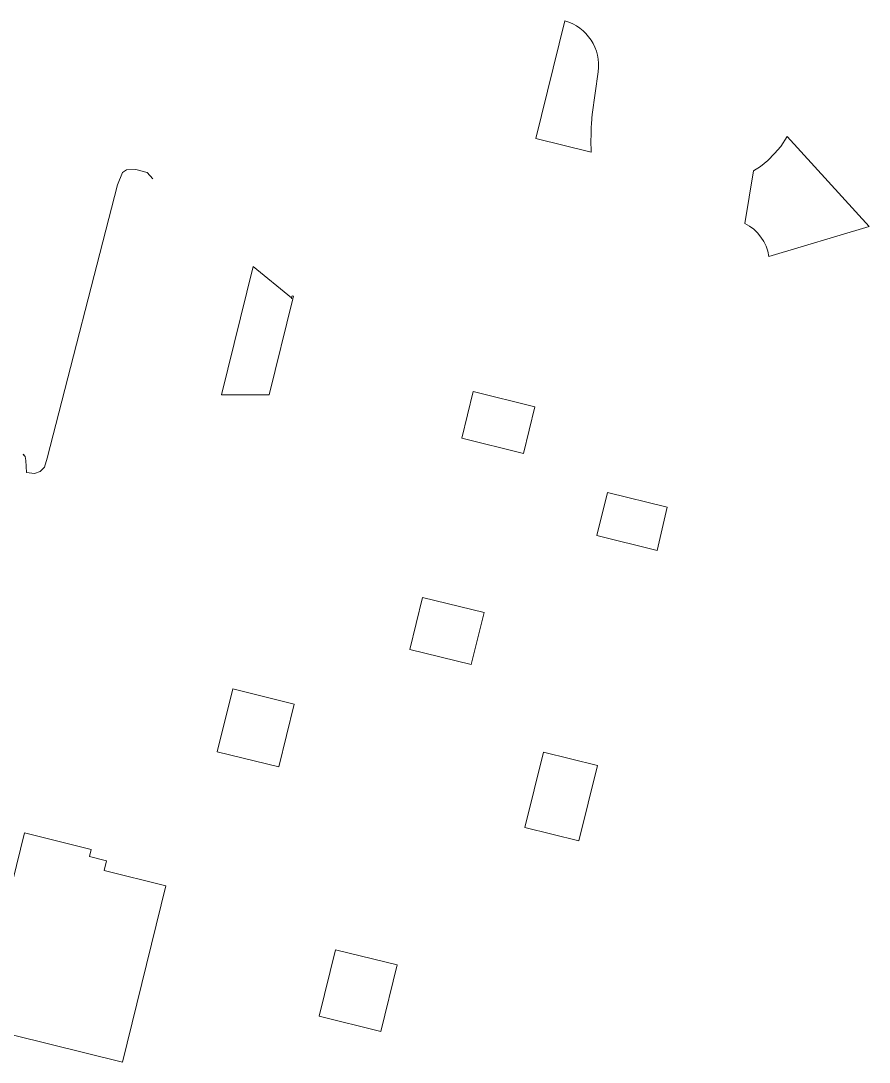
# Model space of a CAD drawing. Header units: millimetres. Extents: x 547073 to 557369, y 9424164 to 9429566.
# Drawn here: x 549428 to 549886, y 9429003 to 9429566 of the extents above; entities that cross this region are included whole.
import ezdxf

# ---------------------------------------------------------------- set-up
doc = ezdxf.new("R2010")
doc.units = ezdxf.units.MM
doc.layers.add('00 Recreación pública', color=94, linetype='Continuous', lineweight=15)
doc.layers.add('POLIGONAL CUARTA ETAPA', color=7, linetype='Continuous')

msp = doc.modelspace()

# ---------------------------------------------------------------- linework, layer by layer
at = {"layer": '00 Recreación pública'}
for points in [[(549736.182, 9429494.739), (549706.226, 9429502.126), (549721.93, 9429565.802, -0.3762416), (549740.005, 9429538.242), (549736.771, 9429515.173, 0.0190678), (549736.512, 9429512.624, 0.022268), (549736.182, 9429494.739, 18.3858605), (549736.182, 9429494.739)], [(549536.434, 9429363.67), (549553.527, 9429432.976), (549574.255, 9429416.079), (549574.534, 9429417.163), (549575.34, 9429416.991), (549575.34, 9429416.991), (549574.966, 9429415.5), (549562.2, 9429363.737), (549562.2, 9429363.737, -0.5643223), (549562.2, 9429363.737), (549536.434, 9429363.67)], [(549536.434, 9429363.67), (549553.527, 9429432.976), (549574.255, 9429416.079), (549574.165, 9429415.726), (549574.971, 9429415.519), (549574.971, 9429415.519), (549574.971, 9429415.519), (549562.2, 9429363.737), (549562.2, 9429363.737, -0.5643223), (549562.2, 9429363.737), (549536.434, 9429363.67)]]:
    msp.add_lwpolyline(points, format="xyb", dxfattribs=at)
msp.add_lwpolyline([(549842.22, 9429503.273), (549838.691, 9429497.864), (549835.351, 9429494.055), (549831.624, 9429490.336), (549827.658, 9429486.986), (549824.019, 9429484.636), (549824.019, 9429484.636), (549819.281, 9429456.306, -0.2470565), (549832.294, 9429438.361), (549886.484, 9429454.581), (549886.484, 9429454.581)], format="xyb", close=True, dxfattribs=at)
for points in [[(549699.601, 9429332.014), (549666.299, 9429340.227), (549672.525, 9429365.471), (549705.827, 9429357.258)], [(549777.25, 9429302.977), (549745.071, 9429310.913), (549739.312, 9429287.562), (549771.807, 9429279.548), (549771.807, 9429279.548)], [(549671.443, 9429217.835), (549638.14, 9429226.048), (549645.084, 9429254.205), (549678.387, 9429245.992)]]:
    msp.add_lwpolyline(points, close=True, dxfattribs=at)
for points in [[(549575.76, 9429196.539), (549542.458, 9429204.751), (549534.077, 9429170.77), (549567.379, 9429162.557), (549575.76, 9429196.539)], [(549710.451, 9429170.531), (549739.578, 9429163.348), (549729.521, 9429122.57), (549700.394, 9429129.753), (549710.451, 9429170.531)], [(549404.114, 9429022.372), (549429.878, 9429126.842), (549465.947, 9429117.946), (549464.989, 9429114.063), (549474.31, 9429111.764), (549473.024, 9429106.55), (549506.326, 9429098.337), (549506.326, 9429098.337), (549482.806, 9429002.965), (549404.114, 9429022.372), (549404.114, 9429022.372)], [(549598.108, 9429063.724), (549631.411, 9429055.511), (549622.551, 9429019.587), (549589.249, 9429027.8), (549598.108, 9429063.724)]]:
    msp.add_lwpolyline(points, dxfattribs=at)
at = {"layer": 'POLIGONAL CUARTA ETAPA', "color": 4, "lineweight": 0}
for p, q in [((549482.935, 9429483.783), (549480.157, 9429477.195)), ((549482.936, 9429483.765), (549480.157, 9429477.178)), ((549485.104, 9429485.252), (549482.935, 9429483.783)), ((549485.104, 9429485.235), (549482.936, 9429483.765)), ((549490.085, 9429485.402), (549485.104, 9429485.252)), ((549490.085, 9429485.385), (549485.104, 9429485.235)), ((549496.31, 9429483.913), (549490.085, 9429485.402)), ((549496.311, 9429483.896), (549490.085, 9429485.385)), ((549499.356, 9429480.435), (549496.31, 9429483.913)), ((549499.357, 9429480.417), (549496.311, 9429483.896)), ((549480.157, 9429477.195), (549442.193, 9429329.415)), ((549480.157, 9429477.178), (549442.193, 9429329.398)), ((549430.203, 9429330.264), (549429.271, 9429331.504)), ((549430.204, 9429330.247), (549429.272, 9429331.487)), ((549430.582, 9429328.115), (549430.203, 9429330.264)), ((549430.583, 9429328.098), (549430.204, 9429330.247)), ((549431.027, 9429321.617), (549430.582, 9429328.115)), ((549431.028, 9429321.6), (549430.583, 9429328.098)), ((549442.193, 9429329.415), (549440.735, 9429324.521)), ((549442.193, 9429329.398), (549440.735, 9429324.504)), ((549435.406, 9429321.096), (549431.027, 9429321.617)), ((549435.407, 9429321.079), (549431.028, 9429321.6)), ((549438.325, 9429322.256), (549435.406, 9429321.096)), ((549438.326, 9429322.238), (549435.407, 9429321.079)), ((549440.735, 9429324.521), (549438.325, 9429322.256)), ((549440.735, 9429324.504), (549438.326, 9429322.238))]:
    msp.add_line(p, q, dxfattribs=at)

doc.saveas('drawing.dxf')
